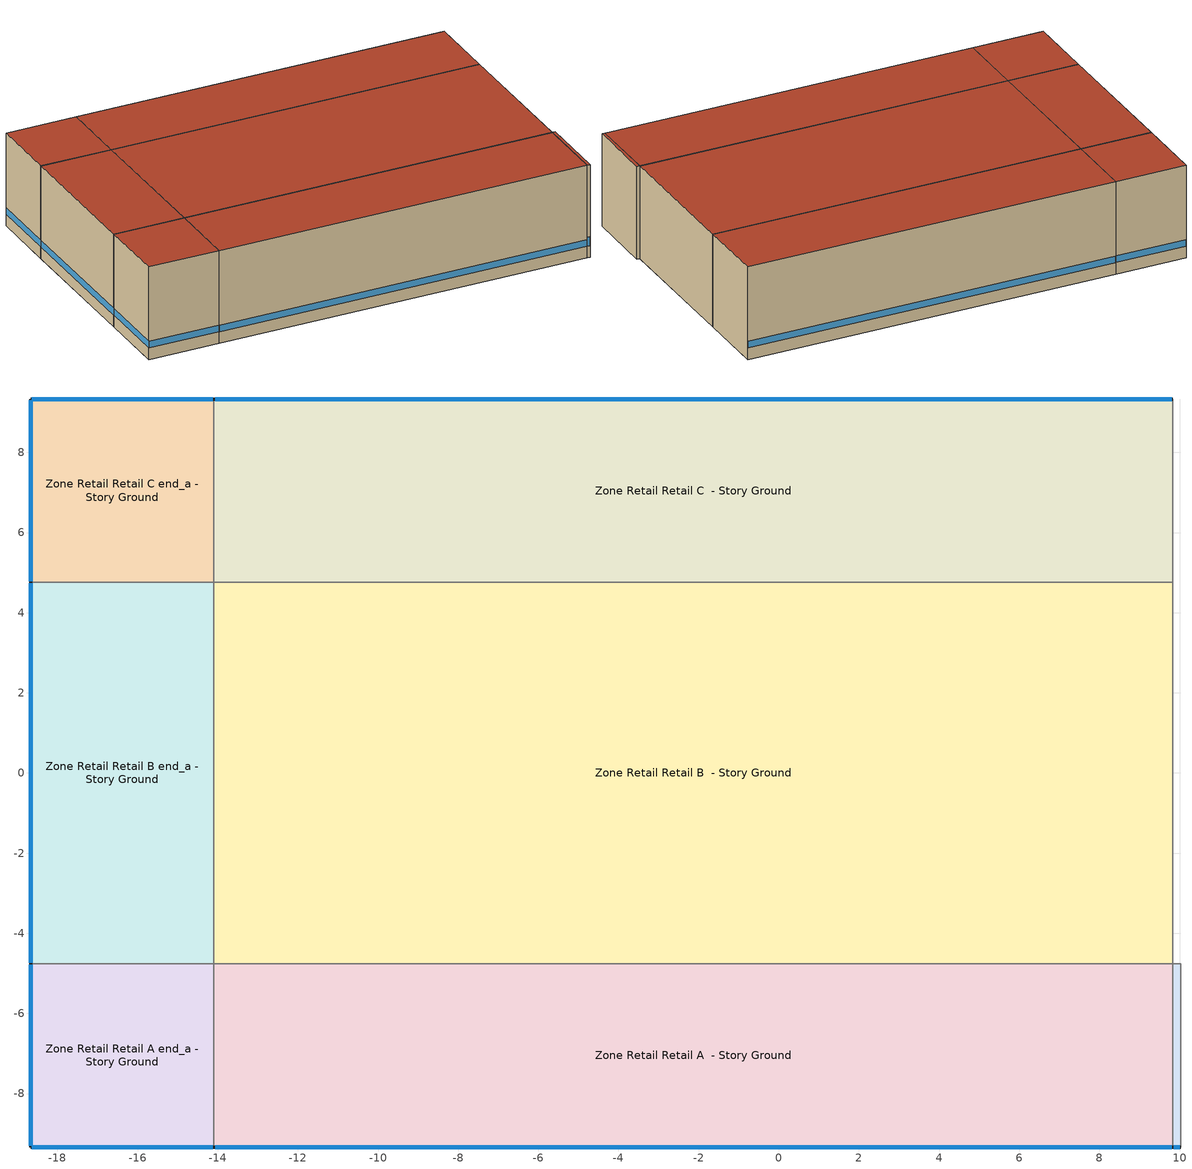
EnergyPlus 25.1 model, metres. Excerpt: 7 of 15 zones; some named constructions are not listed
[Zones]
Zone Retail Entry A  - Story Ground
 floor ground (ext-slab): 9.84,-9.33 9.84,-4.76 10.03,-4.76 10.03,-9.33 z0
 wall outside (Typical Insulated Steel Framed Exterior Wall R-17.24): 9.84,-9.33 10.03,-9.33 z0:6.1
 wall to Zone Retail Retail A  - Story Ground (Typical Interior Wall): 9.84,-4.76 9.84,-9.33 z0:6.1
 wall to Zone Retail Entry B  - Story Ground (Typical Interior Wall): 10.03,-4.76 9.84,-4.76 z0:6.1
 wall to Zone Retail Point_of_Sale A  - Story Ground (Typical Interior Wall): 10.03,-9.33 10.03,-4.76 z0:6.1
 window (U 0.52 SHGC 0.49 Simple Glazing Window U-0.52 SHGC 0.49): 9.86,-9.33 10.01,-9.33 z0.76:1.34
 roof outside (Typical IEAD Roof R-25.0): 10.03,-9.33 10.03,-4.76 9.84,-4.76 9.84,-9.33 z6.1
Zone Retail Retail A  - Story Ground
 floor ground (ext-slab): -14.09,-9.33 -14.09,-4.76 9.84,-4.76 9.84,-9.33 z0
 wall outside (Typical Insulated Steel Framed Exterior Wall R-17.24): -14.09,-9.33 9.84,-9.33 z0:6.1
 wall to Zone Retail Retail A end_a - Story Ground (Typical Interior Wall): -14.09,-4.76 -14.09,-9.33 z0:6.1
 wall to Zone Retail Retail B  - Story Ground (Typical Interior Wall): 9.84,-4.76 -14.09,-4.76 z0:6.1
 window (U 0.52 SHGC 0.49 Simple Glazing Window U-0.52 SHGC 0.49): -14.07,-9.33 9.81,-9.33 z0.76:1.19
 roof outside (Typical IEAD Roof R-25.0): 9.84,-9.33 9.84,-4.76 -14.09,-4.76 -14.09,-9.33 z6.1
Zone Retail Retail A end_a - Story Ground
 floor ground (ext-slab): -18.67,-9.33 -18.67,-4.76 -14.09,-4.76 -14.09,-9.33 z0
 wall outside (Typical Insulated Steel Framed Exterior Wall R-17.24): -18.67,-4.76 -18.67,-9.33 -14.09,-9.33 z0:6.1
 wall to Zone Retail Retail B end_a - Story Ground (Typical Interior Wall): -14.09,-4.76 -18.67,-4.76 z0:6.1
 window (U 0.52 SHGC 0.49 Simple Glazing Window U-0.52 SHGC 0.49): -18.67,-4.79 -18.67,-9.31 / -18.64,-9.33 -14.12,-9.33 z0.76:1.19
 roof outside (Typical IEAD Roof R-25.0): -14.09,-9.33 -14.09,-4.76 -18.67,-4.76 -18.67,-9.33 z6.1
Zone Retail Retail B  - Story Ground
 floor ground (ext-slab): -14.09,-4.76 -14.09,4.76 9.84,4.76 9.84,-4.76 z0
 wall to Zone Retail Retail B end_a - Story Ground (Typical Interior Wall): -14.09,4.76 -14.09,-4.76 z0:6.1
 wall to Zone Retail Retail C  - Story Ground (Typical Interior Wall): 9.84,4.76 -14.09,4.76 z0:6.1
 wall to Zone Retail Entry B  - Story Ground (Typical Interior Wall): 9.84,-4.76 9.84,4.76 z0:6.1
 roof outside (Typical IEAD Roof R-25.0): 9.84,-4.76 9.84,4.76 -14.09,4.76 -14.09,-4.76 z6.1
Zone Retail Retail B end_a - Story Ground
 floor ground (ext-slab): -18.67,-4.76 -18.67,4.76 -14.09,4.76 -14.09,-4.76 z0
 wall outside (Typical Insulated Steel Framed Exterior Wall R-17.24): -18.67,4.76 -18.67,-4.76 z0:6.1
 wall to Zone Retail Retail C end_a - Story Ground (Typical Interior Wall): -14.09,4.76 -18.67,4.76 z0:6.1
 window (U 0.52 SHGC 0.49 Simple Glazing Window U-0.52 SHGC 0.49): -18.67,4.74 -18.67,-4.74 z0.76:1.19
 roof outside (Typical IEAD Roof R-25.0): -14.09,-4.76 -14.09,4.76 -18.67,4.76 -18.67,-4.76 z6.1
Zone Retail Retail C  - Story Ground
 floor ground (ext-slab): -14.09,4.76 -14.09,9.33 9.84,9.33 9.84,4.76 z0
 wall outside (Typical Insulated Steel Framed Exterior Wall R-17.24): 9.84,9.33 -14.09,9.33 z0:6.1
 wall to Zone Retail Retail C end_a - Story Ground (Typical Interior Wall): -14.09,9.33 -14.09,4.76 z0:6.1
 wall to Zone Retail Entry C  - Story Ground (Typical Interior Wall): 9.84,4.76 9.84,9.33 z0:6.1
 window (U 0.52 SHGC 0.49 Simple Glazing Window U-0.52 SHGC 0.49): 9.81,9.33 -14.07,9.33 z0.76:1.19
 roof outside (Typical IEAD Roof R-25.0): 9.84,4.76 9.84,9.33 -14.09,9.33 -14.09,4.76 z6.1
Zone Retail Retail C end_a - Story Ground
 floor ground (ext-slab): -18.67,4.76 -18.67,9.33 -14.09,9.33 -14.09,4.76 z0
 wall outside (Typical Insulated Steel Framed Exterior Wall R-17.24): -14.09,9.33 -18.67,9.33 -18.67,4.76 z0:6.1
 window (U 0.52 SHGC 0.49 Simple Glazing Window U-0.52 SHGC 0.49): -18.67,9.31 -18.67,4.79 / -14.12,9.33 -18.64,9.33 z0.76:1.19
 roof outside (Typical IEAD Roof R-25.0): -14.09,4.76 -14.09,9.33 -18.67,9.33 -18.67,4.76 z6.1
[SizingPeriod:DesignDay] Day of Month=21; Dry-Bulb Temperature Range Modifier Type=DefaultMultipliers; Humidity Condition Type=Wetbulb; Barometric Pressure {Pa}=96727; Rain Indicator=No; Snow Indicator=No; Daylight Saving Time Indicator=No; Begin Environment Reset Mode=FullResetAtBeginEnvironment
Name | Month | Day Type | Maximum Dry-Bulb Temperature {C} | Daily Dry-Bulb Temperature Range {deltaC} | Wetbulb or DewPoint at Maximum Dry-Bulb {C} | Wind Speed {m/s} | Wind Direction {deg} | Solar Model Indicator | Sky Clearness | ASHRAE Clear Sky Optical Depth for Beam Irradiance (taub) | ASHRAE Clear Sky Optical Depth for Diffuse Irradiance (taud)
Cloquet Carlton Co Ann Htg 99% Condns DB 1 | 1 | WinterDesignDay | -24.6 | 0 | -24.6 | 3.2 | 290 | ASHRAEClearSky | 0
Cloquet Carlton Co Ann Htg 99.6% Condns DB 1 | 1 | WinterDesignDay | -27.7 | 0 | -27.7 | 3.2 | 290 | ASHRAEClearSky | 0
Cloquet Carlton Co Ann Htg Wind 99% Condns WS=>MCDB 1 | 1 | WinterDesignDay | -11.1 | 0 | -11.1 | 9.3 | 290 | ASHRAEClearSky | 0
Cloquet Carlton Co April .4% Condns DB=>MCWB 1 | 4 | SummerDesignDay | 22.7 | 11 | 11.9 | 4.3 | 200 | ASHRAETau |  | 0.307 | 2.454
Cloquet Carlton Co April .4% Condns WB=>MCDB 1 | 4 | SummerDesignDay | 19.6 | 11 | 14.9 | 4.3 | 200 | ASHRAETau |  | 0.307 | 2.454
Cloquet Carlton Co August .4% Condns DB=>MCWB 1 | 8 | SummerDesignDay | 31.1 | 11 | 23 | 4.3 | 200 | ASHRAETau |  | 0.354 | 2.401
Cloquet Carlton Co August .4% Condns WB=>MCDB 1 | 8 | SummerDesignDay | 29.1 | 11 | 25.3 | 4.3 | 200 | ASHRAETau |  | 0.354 | 2.401
Cloquet Carlton Co December .4% Condns DB=>MCWB 1 | 12 | SummerDesignDay | 6.2 | 7.8 | 3 | 4.3 | 200 | ASHRAETau |  | 0.273 | 2.537
Cloquet Carlton Co December .4% Condns WB=>MCDB 1 | 12 | SummerDesignDay | 4.9 | 7.8 | 3.7 | 4.3 | 200 | ASHRAETau |  | 0.273 | 2.537
Cloquet Carlton Co February .4% Condns DB=>MCWB 1 | 2 | SummerDesignDay | 7.6 | 9.7 | 3.9 | 4.3 | 200 | ASHRAETau |  | 0.267 | 2.467
Cloquet Carlton Co February .4% Condns WB=>MCDB 1 | 2 | SummerDesignDay | 6.8 | 9.7 | 5.1 | 4.3 | 200 | ASHRAETau |  | 0.267 | 2.467
Cloquet Carlton Co January .4% Condns DB=>MCWB 1 | 1 | SummerDesignDay | 5.9 | 9.3 | 2.9 | 4.3 | 200 | ASHRAETau |  | 0.269 | 2.502
Cloquet Carlton Co January .4% Condns WB=>MCDB 1 | 1 | SummerDesignDay | 5.3 | 9.3 | 3.1 | 4.3 | 200 | ASHRAETau |  | 0.269 | 2.502
Cloquet Carlton Co July .4% Condns DB=>MCWB 1 | 7 | SummerDesignDay | 32.3 | 11.5 | 23.7 | 4.3 | 200 | ASHRAETau |  | 0.352 | 2.36
Cloquet Carlton Co July .4% Condns WB=>MCDB 1 | 7 | SummerDesignDay | 29.7 | 11.5 | 25.5 | 4.3 | 200 | ASHRAETau |  | 0.352 | 2.36
Cloquet Carlton Co June .4% Condns DB=>MCWB 1 | 6 | SummerDesignDay | 31.2 | 11.8 | 23.5 | 4.3 | 200 | ASHRAETau |  | 0.332 | 2.395
Cloquet Carlton Co June .4% Condns WB=>MCDB 1 | 6 | SummerDesignDay | 29.1 | 11.8 | 24.7 | 4.3 | 200 | ASHRAETau |  | 0.332 | 2.395
Cloquet Carlton Co March .4% Condns DB=>MCWB 1 | 3 | SummerDesignDay | 14.2 | 9.7 | 8.8 | 4.3 | 200 | ASHRAETau |  | 0.286 | 2.435
Cloquet Carlton Co March .4% Condns WB=>MCDB 1 | 3 | SummerDesignDay | 13.8 | 9.7 | 10.9 | 4.3 | 200 | ASHRAETau |  | 0.286 | 2.435
Cloquet Carlton Co May .4% Condns DB=>MCWB 1 | 5 | SummerDesignDay | 27.8 | 12.2 | 17.2 | 4.3 | 200 | ASHRAETau |  | 0.316 | 2.446
Cloquet Carlton Co May .4% Condns WB=>MCDB 1 | 5 | SummerDesignDay | 24.2 | 12.2 | 20 | 4.3 | 200 | ASHRAETau |  | 0.316 | 2.446
Cloquet Carlton Co November .4% Condns DB=>MCWB 1 | 11 | SummerDesignDay | 15.9 | 7.5 | 10.6 | 4.3 | 200 | ASHRAETau |  | 0.288 | 2.603
Cloquet Carlton Co November .4% Condns WB=>MCDB 1 | 11 | SummerDesignDay | 14 | 7.5 | 12.4 | 4.3 | 200 | ASHRAETau |  | 0.288 | 2.603
Cloquet Carlton Co October .4% Condns DB=>MCWB 1 | 10 | SummerDesignDay | 23.8 | 9.3 | 16.1 | 4.3 | 200 | ASHRAETau |  | 0.311 | 2.564
Cloquet Carlton Co October .4% Condns WB=>MCDB 1 | 10 | SummerDesignDay | 20.1 | 9.3 | 18.2 | 4.3 | 200 | ASHRAETau |  | 0.311 | 2.564
Cloquet Carlton Co September .4% Condns DB=>MCWB 1 | 9 | SummerDesignDay | 27.9 | 10.8 | 21.6 | 4.3 | 200 | ASHRAETau |  | 0.335 | 2.472
Cloquet Carlton Co September .4% Condns WB=>MCDB 1 | 9 | SummerDesignDay | 26.8 | 10.8 | 23.1 | 4.3 | 200 | ASHRAETau |  | 0.335 | 2.472
[ZoneHVAC:Baseboard:Convective:Electric] Availability Schedule=Outage Availability Schedule; Heating Design Capacity {W}=Autosize; Efficiency=1
Zone Retail Back_Space A  - Story Ground Electric Baseboard; Zone Retail Back_Space B  - Story Ground Electric Baseboard; Zone Retail Back_Space C  - Story Ground Electric Baseboard; Zone Retail Entry A  - Story Ground Electric Baseboard; Zone Retail Entry B  - Story Ground Electric Baseboard; Zone Retail Entry C  - Story Ground Electric Baseboard; Zone Retail Point_of_Sale A  - Story Ground Electric Baseboard; Zone Retail Point_of_Sale B  - Story Ground Electric Baseboard; Zone Retail Point_of_Sale C  - Story Ground Electric Baseboard; Zone Retail Retail A  - Story Ground Electric Baseboard; Zone Retail Retail A end_a - Story Ground Electric Baseboard; Zone Retail Retail B  - Story Ground Electric Baseboard; Zone Retail Retail B end_a - Story Ground Electric Baseboard; Zone Retail Retail C  - Story Ground Electric Baseboard; Zone Retail Retail C end_a - Story Ground Electric Baseboard
[Schedule:Day:Interval]
Retail ClgSetp Sun Day: Average, 06:30, 30, 22:45, 24, 24:00, 30
Schedule Day 13: No, 01:00, 30, 02:00, 30, 03:00, 30, 04:00, 30, 05:00, 24, 06:00, 24, 07:00, 24, 08:00, 24, 09:00, 24, 10:00, 24, 11:00, 24, 12:00, 24, 13:00, 24, 14:00, 24, 15:00, 0, 16:00, 0, 17:00, 0, 18:00, 0, 19:00, 0, 20:00, 0, 21:00, 0, 22:00, 0, 23:00, 0, 24:00, 0
Schedule Day 14: No, 01:00, 0, 02:00, 0, 03:00, 0, 04:00, 0, 05:00, 0, 06:00, 0, 07:00, 0, 08:00, 0, 09:00, 0, 10:00, 0, 11:00, 0, 12:00, 0, 13:00, 0, 14:00, 0, 15:00, 24, 16:00, 24, 17:00, 24, 18:00, 24, 19:00, 24, 20:00, 24, 21:00, 24, 22:00, 24, 23:00, 24, 24:00, 30
Retail ClgSetp Winter Design Day: No, 24:00, 30
Retail FRONT ENTRY COOLING Default; autogen Retail FRONT ENTRY COOLING 0_day_sch; autogen Retail FRONT ENTRY COOLING 1_day_sch: Average, 24:00, 90
Schedule Day 3: No, 01:00, 90, 02:00, 90, 03:00, 90, 04:00, 90, 05:00, 90, 06:00, 90, 07:00, 90, 08:00, 90, 09:00, 90, 10:00, 90, 11:00, 90, 12:00, 90, 13:00, 90, 14:00, 90, 15:00, 0, 16:00, 0, 17:00, 0, 18:00, 0, 19:00, 0, 20:00, 0, 21:00, 0, 22:00, 0, 23:00, 0, 24:00, 0
Schedule Day 4: No, 01:00, 0, 02:00, 0, 03:00, 0, 04:00, 0, 05:00, 0, 06:00, 0, 07:00, 0, 08:00, 0, 09:00, 0, 10:00, 0, 11:00, 0, 12:00, 0, 13:00, 0, 14:00, 0, 15:00, 90, 16:00, 90, 17:00, 90, 18:00, 90, 19:00, 90, 20:00, 90, 21:00, 90, 22:00, 90, 23:00, 90, 24:00, 90
Retail FRONT ENTRY COOLING Summer Design Day; Retail FRONT ENTRY COOLING Winter Design Day: No, 24:00, 90
[Schedule:Compact]
Outage Availability Schedule: Through: 01/01, For: AllDays, Until: 24:00, 1, Through: 01/02, For: AllDays, Until: 24:00, 1, Through: 01/03, For: AllDays, Until: 24:00, 1, Through: 01/04, For: AllDays, Until: 24:00, 1, Through: 01/05, For: AllDays, Until: 24:00, 1, Through: 01/06, For: AllDays, Until: 24:00, 1, Through: 01/07, For: AllDays, Until: 24:00, 1, Through: 01/08, For: AllDays, Until: 24:00, 1, Through: 01/09, For: AllDays, Until: 24:00, 1, Through: 01/10, For: AllDays, Until: 24:00, 1, Through: 01/11, For: AllDays, Until: 24:00, 1, Through: 01/12, For: AllDays, Until: 24:00, 1, Through: 01/13, For: AllDays, Until: 24:00, 1, Through: 01/14, For: AllDays, Until: 24:00, 1, Through: 01/15, For: AllDays, Until: 24:00, 1, Through: 01/16, For: AllDays, Until: 24:00, 1, Through: 01/17, For: AllDays, Until: 24:00, 1, Through: 01/18, For: AllDays, Until: 24:00, 1, Through: 01/19, For: AllDays, Until: 24:00, 1, Through: 01/20, For: AllDays, Until: 24:00, 1, Through: 01/21, For: AllDays, Until: 24:00, 1, Through: 01/22, For: AllDays, Until: 24:00, 1, Through: 01/23, For: AllDays, Until: 24:00, 1, Through: 01/24, For: AllDays, Until: 24:00, 1, Through: 01/25, For: AllDays, Until: 24:00, 1, Through: 01/26, For: AllDays, Until: 24:00, 1, Through: 01/27, For: AllDays, Until: 24:00, 1, Through: 01/28, For: AllDays, Until: 24:00, 1, Through: 01/29, For: AllDays, Until: 24:00, 1, Through: 01/30, For: AllDays, Until: 24:00, 1, Through: 01/31, For: AllDays, Until: 24:00, 1, Through: 02/01, For: AllDays, Until: 24:00, 1, Through: 02/02, For: AllDays, Until: 24:00, 1, Through: 02/03, For: AllDays, Until: 24:00, 1, Through: 02/04, For: AllDays, Until: 24:00, 1, Through: 02/05, For: AllDays, Until: 24:00, 1, Through: 02/06, For: AllDays, Until: 24:00, 1, Through: 02/07, For: AllDays, Until: 24:00, 1, Through: 02/08, For: AllDays, Until: 24:00, 1, Through: 02/09, For: AllDays, Until: 24:00, 1, Through: 02/10, For: AllDays, Until: 24:00, 1, Through: 02/11, For: AllDays, Until: 24:00, 1, Through: 02/12, For: AllDays, Until: 24:00, 1, Through: 02/13, For: AllDays, Until: 24:00, 1, Through: 02/14, For: AllDays, Until: 24:00, 1, Through: 02/15, For: AllDays, Until: 24:00, 1, Through: 02/16, For: AllDays, Until: 24:00, 1, Through: 02/17, For: AllDays, Until: 24:00, 1, Through: 02/18, For: AllDays, Until: 24:00, 1, Through: 02/19, For: AllDays, Until: 24:00, 1, Through: 02/20, For: AllDays, Until: 24:00, 1, Through: 02/21, For: AllDays, Until: 24:00, 1, Through: 02/22, For: AllDays, Until: 24:00, 1, Through: 02/23, For: AllDays, Until: 24:00, 1, Through: 02/24, For: AllDays, Until: 24:00, 1, Through: 02/25, For: AllDays, Until: 24:00, 1, Through: 02/26, For: AllDays, Until: 24:00, 1, Through: 02/27, For: AllDays, Until: 24:00, 1, Through: 02/28, For: AllDays, Until: 24:00, 1, Through: 02/29, For: AllDays, Until: 24:00, 1, Through: 03/01, For: AllDays, Until: 24:00, 1, Through: 03/02, For: AllDays, Until: 24:00, 1, Through: 03/03, For: AllDays, Until: 24:00, 1, Through: 03/04, For: AllDays, Until: 24:00, 1, Through: 03/05, For: AllDays, Until: 24:00, 1, Through: 03/06, For: AllDays, Until: 24:00, 1, Through: 03/07, For: AllDays, Until: 24:00, 1, Through: 03/08, For: AllDays, Until: 24:00, 1, Through: 03/09, For: AllDays, Until: 24:00, 1, Through: 03/10, For: AllDays, Until: 24:00, 1, Through: 03/11, For: AllDays, Until: 24:00, 1, Through: 03/12, For: AllDays, Until: 24:00, 1, Through: 03/13, For: AllDays, Until: 24:00, 1, Through: 03/14, For: AllDays, Until: 24:00, 1, Through: 03/15, For: AllDays, Until: 24:00, 1, Through: 03/16, For: AllDays, Until: 24:00, 1, Through: 03/17, For: AllDays, Until: 24:00, 1, Through: 03/18, For: AllDays, Until: 24:00, 1, Through: 03/19, For: AllDays, Until: 24:00, 1, Through: 03/20, For: AllDays, Until: 24:00, 1, Through: 03/21, For: AllDays, Until: 24:00, 1, Through: 03/22, For: AllDays, Until: 24:00, 1, Through: 03/23, For: AllDays, Until: 24:00, 1, Through: 03/24, For: AllDays, Until: 24:00, 1, Through: 03/25, For: AllDays, Until: 24:00, 1, Through: 03/26, For: AllDays, Until: 24:00, 1, Through: 03/27, For: AllDays, Until: 24:00, 1, Through: 03/28, For: AllDays, Until: 24:00, 1, Through: 03/29, For: AllDays, Until: 24:00, 1, Through: 03/30, For: AllDays, Until: 24:00, 1, Through: 03/31, For: AllDays, Until: 24:00, 1, Through: 04/01, For: AllDays, Until: 24:00, 1, Through: 04/02, For: AllDays, Until: 24:00, 1, Through: 04/03, For: AllDays, Until: 24:00, 1, Through: 04/04, For: AllDays, Until: 24:00, 1, Through: 04/05, For: AllDays, Until: 24:00, 1, Through: 04/06, For: AllDays, Until: 24:00, 1, Through: 04/07, For: AllDays, Until: 24:00, 1, Through: 04/08, For: AllDays, Until: 24:00, 1, Through: 04/09, For: AllDays, Until: 24:00, 1, Through: 04/10, For: AllDays, Until: 24:00, 1, Through: 04/11, For: AllDays, Until: 24:00, 1, Through: 04/12, For: AllDays, Until: 24:00, 1, Through: 04/13, For: AllDays, Until: 24:00, 1, Through: 04/14, For: AllDays, Until: 24:00, 1, Through: 04/15, For: AllDays, Until: 24:00, 1, Through: 04/16, For: AllDays, Until: 24:00, 1, Through: 04/17, For: AllDays, Until: 24:00, 1, Through: 04/18, For: AllDays, Until: 24:00, 1, Through: 04/19, For: AllDays, Until: 24:00, 1, Through: 04/20, For: AllDays, Until: 24:00, 1, Through: 04/21, For: AllDays, Until: 24:00, 1, Through: 04/22, For: AllDays, Until: 24:00, 1, Through: 04/23, For: AllDays, Until: 24:00, 1, Through: 04/24, For: AllDays, Until: 24:00, 1, Through: 04/25, For: AllDays, Until: 24:00, 1, Through: 04/26, For: AllDays, Until: 24:00, 1, Through: 04/27, For: AllDays, Until: 24:00, 1, Through: 04/28, For: AllDays, Until: 24:00, 1, Through: 04/29, For: AllDays, Until: 24:00, 1, Through: 04/30, For: AllDays, Until: 24:00, 1, Through: 05/01, For: AllDays, Until: 24:00, 1, Through: 05/02, For: AllDays, Until: 24:00, 1, Through: 05/03, For: AllDays, Until: 24:00, 1, Through: 05/04, For: AllDays, Until: 24:00, 1, Through: 05/05, For: AllDays, Until: 24:00, 1, Through: 05/06, For: AllDays, Until: 24:00, 1, Through: 05/07, For: AllDays, Until: 24:00, 1, Through: 05/08, For: AllDays, Until: 24:00, 1, Through: 05/09, For: AllDays, Until: 24:00, 1, Through: 05/10, For: AllDays, Until: 24:00, 1, Through: 05/11, For: AllDays, Until: 24:00, 1, Through: 05/12, For: AllDays, Until: 24:00, 1, Through: 05/13, For: AllDays, Until: 24:00, 1, Through: 05/14, For: AllDays, Until: 24:00, 1, Through: 05/15, For: AllDays, Until: 24:00, 1, Through: 05/16, For: AllDays, Until: 24:00, 1, Through: 05/17, For: AllDays, Until: 24:00, 1, Through: 05/18, For: AllDays, Until: 24:00, 1, Through: 05/19, For: AllDays, Until: 24:00, 1, Through: 05/20, For: AllDays, Until: 24:00, 1, Through: 05/21, For: AllDays, Until: 24:00, 1, Through: 05/22, For: AllDays, Until: 24:00, 1, Through: 05/23, For: AllDays, Until: 24:00, 1, Through: 05/24, For: AllDays, Until: 24:00, 1, Through: 05/25, For: AllDays, Until: 24:00, 1, Through: 05/26, For: AllDays, Until: 24:00, 1, Through: 05/27, For: AllDays, Until: 24:00, 1, Through: 05/28, For: AllDays, Until: 24:00, 1, Through: 05/29, For: AllDays, Until: 24:00, 1, Through: 05/30, For: AllDays, Until: 24:00, 1, Through: 05/31, For: AllDays, Until: 24:00, 1, Through: 06/01, For: AllDays, Until: 24:00, 1, Through: 06/02, For: AllDays, Until: 24:00, 1, Through: 06/03, For: AllDays, Until: 24:00, 1, Through: 06/04, For: AllDays, Until: 24:00, 1, Through: 06/05, For: AllDays, Until: 24:00, 1, Through: 06/06, For: AllDays, Until: 24:00, 1, Through: 06/07, For: AllDays, Until: 24:00, 1, Through: 06/08, For: AllDays, Until: 24:00, 1, Through: 06/09, For: AllDays, Until: 24:00, 1, Through: 06/10, For: AllDays, Until: 24:00, 1, Through: 06/11, For: AllDays, Until: 24:00, 1, Through: 06/12, For: AllDays, Until: 24:00, 1, Through: 06/13, For: AllDays, Until: 24:00, 1, Through: 06/14, For: AllDays, Until: 24:00, 1, Through: 06/15, For: AllDays, Until: 24:00, 1, Through: 06/16, For: AllDays, Until: 24:00, 1, Through: 06/17, For: AllDays, Until: 24:00, 1, Through: 06/18, For: AllDays, Until: 24:00, 1, Through: 06/19, For: AllDays, Until: 24:00, 1, Through: 06/20, For: AllDays, Until: 24:00, 1, Through: 06/21, For: AllDays, Until: 24:00, 1, Through: 06/22, For: AllDays, Until: 24:00, 1, Through: 06/23, For: AllDays, Until: 24:00, 1, Through: 06/24, For: AllDays, Until: 24:00, 1, Through: 06/25, For: AllDays, Until: 24:00, 1, Through: 06/26, For: AllDays, Until: 24:00, 1, Through: 06/27, For: AllDays, Until: 24:00, 1, Through: 06/28, For: AllDays, Until: 24:00, 1, Through: 06/29, For: AllDays, Until: 24:00, 1, Through: 06/30, For: AllDays, Until: 24:00, 1, Through: 07/01, For: AllDays, Until: 24:00, 1, Through: 07/02, For: AllDays, Until: 24:00, 1, Through: 07/03, For: AllDays, Until: 24:00, 1, Through: 07/04, For: AllDays, Until: 24:00, 1, Through: 07/05, For: AllDays, Until: 24:00, 1, Through: 07/06, For: AllDays, Until: 24:00, 1, Through: 07/07, For: AllDays, Until: 24:00, 1, Through: 07/08, For: AllDays, Until: 24:00, 1, Through: 07/09, For: AllDays, Until: 24:00, 1, Through: 07/10, For: AllDays, Until: 24:00, 1, Through: 07/11, For: AllDays, Until: 24:00, 1, Through: 07/12, For: AllDays, Until: 24:00, 1, Through: 07/13, For: AllDays, Until: 24:00, 1, Through: 07/14, For: AllDays, Until: 24:00, 1, Through: 07/15, For: AllDays, Until: 24:00, 1, Through: 07/16, For: AllDays, Until: 24:00, 1, Through: 07/17, For: AllDays, Until: 24:00, 1, Through: 07/18, For: AllDays, Until: 24:00, 1, Through: 07/19, For: AllDays, Until: 24:00, 1, Through: 07/20, For: AllDays, Until: 24:00, 1, Through: 07/21, For: AllDays, Until: 24:00, 1, Through: 07/22, For: AllDays, Until: 24:00, 1, Through: 07/23, For: AllDays, Until: 24:00, 1, Through: 07/24, For: AllDays, Until: 24:00, 1, Through: 07/25, For: AllDays, Until: 24:00, 1, Through: 07/26, For: AllDays, Until: 24:00, 1, Through: 07/27, For: AllDays, Until: 24:00, 1, Through: 07/28, For: AllDays, Until: 24:00, 1, Through: 07/29, For: AllDays, Until: 24:00, 1, Through: 07/30, For: AllDays, Until: 24:00, 1, Through: 07/31, For: AllDays, Until: 24:00, 1, Through: 08/01, For: AllDays, Until: 24:00, 1, Through: 08/02, For: AllDays, Until: 24:00, 1, Through: 08/03, For: AllDays, Until: 24:00, 1, Through: 08/04, For: AllDays, Until: 24:00, 1, Through: 08/05, For: AllDays, Until: 24:00, 1, Through: 08/06, For: AllDays, Until: 24:00, 1, Through: 08/07, For: AllDays, Until: 24:00, 1, Through: 08/08, For: AllDays, Until: 24:00, 1, Through: 08/09, For: AllDays, Until: 24:00, 1, Through: 08/10, For: AllDays, Until: 24:00, 1, Through: 08/11, For: AllDays, Until: 24:00, 1, Through: 08/12, For: AllDays, Until: 24:00, 1, Through: 08/13, For: AllDays, Until: 24:00, 1, Through: 08/14, For: AllDays, Until: 24:00, 1, Through: 08/15, For: AllDays, Until: 24:00, 1, Through: 08/16, For: AllDays, Until: 24:00, 1, Through: 08/17, For: AllDays, Until: 24:00, 1, Through: 08/18, For: AllDays, Until: 24:00, 1, Through: 08/19, For: AllDays, Until: 24:00, 1, Through: 08/20, For: AllDays, Until: 24:00, 1, Through: 08/21, For: AllDays, Until: 24:00, 1, Through: 08/22, For: AllDays, Until: 24:00, 1, Through: 08/23, For: AllDays, Until: 24:00, 1, Through: 08/24, For: AllDays, Until: 24:00, 1, Through: 08/25, For: AllDays, Until: 24:00, 1, Through: 08/26, For: AllDays, Until: 24:00, 1, Through: 08/27, For: AllDays, Until: 24:00, 1, Through: 08/28, For: AllDays, Until: 24:00, 1, Through: 08/29, For: AllDays, Until: 24:00, 1, Through: 08/30, For: AllDays, Until: 24:00, 1, Through: 08/31, For: AllDays, Until: 24:00, 1, Through: 09/01, For: AllDays, Until: 24:00, 1, Through: 09/02, For: AllDays, Until: 24:00, 1, Through: 09/03, For: AllDays, Until: 24:00, 1, Through: 09/04, For: AllDays, Until: 24:00, 1, Through: 09/05, For: AllDays, Until: 24:00, 1, Through: 09/06, For: AllDays, Until: 24:00, 1, Through: 09/07, For: AllDays, Until: 24:00, 1, Through: 09/08, For: AllDays, Until: 24:00, 1, Through: 09/09, For: AllDays, Until: 24:00, 1, Through: 09/10, For: AllDays, Until: 24:00, 1, Through: 09/11, For: AllDays, Until: 24:00, 1, Through: 09/12, For: AllDays, Until: 24:00, 1, Through: 09/13, For: AllDays, Until: 24:00, 1, Through: 09/14, For: AllDays, Until: 24:00, 1, Through: 09/15, For: AllDays, Until: 24:00, 1, Through: 09/16, For: AllDays, Until: 24:00, 1, Through: 09/17, For: AllDays, Until: 24:00, 1, Through: 09/18, For: AllDays, Until: 24:00, 1, Through: 09/19, For: AllDays, Until: 24:00, 1, Through: 09/20, For: AllDays, Until: 24:00, 1, Through: 09/21, For: AllDays, Until: 24:00, 1, Through: 09/22, For: AllDays, Until: 24:00, 1, Through: 09/23, For: AllDays, Until: 24:00, 1, Through: 09/24, For: AllDays, Until: 24:00, 1, Through: 09/25, For: AllDays, Until: 24:00, 1, Through: 09/26, For: AllDays, Until: 24:00, 1, Through: 09/27, For: AllDays, Until: 24:00, 1, Through: 09/28, For: AllDays, Until: 24:00, 1, Through: 09/29, For: AllDays, Until: 24:00, 1, Through: 09/30, For: AllDays, Until: 24:00, 1, Through: 10/01, For: AllDays, Until: 24:00, 1, Through: 10/02, For: AllDays, Until: 24:00, 1, Through: 10/03, For: AllDays, Until: 24:00, 1, Through: 10/04, For: AllDays, Until: 24:00, 1, Through: 10/05, For: AllDays, Until: 24:00, 1, Through: 10/06, For: AllDays, Until: 24:00, 1, Through: 10/07, For: AllDays, Until: 24:00, 1, Through: 10/08, For: AllDays, Until: 24:00, 1, Through: 10/09, For: AllDays, Until: 24:00, 1, Through: 10/10, For: AllDays, Until: 24:00, 1, Through: 10/11, For: AllDays, Until: 24:00, 1, Through: 10/12, For: AllDays, Until: 24:00, 1, Through: 10/13, For: AllDays, Until: 24:00, 1, Through: 10/14, For: AllDays, Until: 24:00, 1, Through: 10/15, For: AllDays, Until: 24:00, 1, Through: 10/16, For: AllDays, Until: 24:00, 1, Through: 10/17, For: AllDays, Until: 24:00, 1, Through: 10/18, For: AllDays, Until: 24:00, 1, Through: 10/19, For: AllDays, Until: 24:00, 1, Through: 10/20, For: AllDays, Until: 24:00, 1, Through: 10/21, For: AllDays, Until: 24:00, 1, Through: 10/22, For: AllDays, Until: 24:00, 1, Through: 10/23, For: AllDays, Until: 24:00, 1, Through: 10/24, For: AllDays, Until: 24:00, 1, Through: 10/25, For: AllDays, Until: 24:00, 1, Through: 10/26, For: AllDays, Until: 24:00, 1, Through: 10/27, For: AllDays, Until: 24:00, 1, Through: 10/28, For: AllDays, Until: 24:00, 1, Through: 10/29, For: AllDays, Until: 24:00, 1, Through: 10/30, For: AllDays, Until: 24:00, 1, Through: 10/31, For: AllDays, Until: 24:00, 1, Through: 11/01, For: AllDays, Until: 24:00, 1, Through: 11/02, For: AllDays, Until: 24:00, 1, Through: 11/03, For: AllDays, Until: 24:00, 1, Through: 11/04, For: AllDays, Until: 24:00, 1, Through: 11/05, For: AllDays, Until: 24:00, 1, Through: 11/06, For: AllDays, Until: 24:00, 1, Through: 11/07, For: AllDays, Until: 24:00, 1, Through: 11/08, For: AllDays, Until: 24:00, 1, Through: 11/09, For: AllDays, Until: 24:00, 1, Through: 11/10, For: AllDays, Until: 24:00, 1, Through: 11/11, For: AllDays, Until: 24:00, 1, Through: 11/12, For: AllDays, Until: 24:00, 1, Through: 11/13, For: AllDays, Until: 24:00, 1, Through: 11/14, For: AllDays, Until: 24:00, 1, Through: 11/15, For: AllDays, Until: 24:00, 1, Through: 11/16, For: AllDays, Until: 24:00, 1, Through: 11/17, For: AllDays, Until: 24:00, 1, Through: 11/18, For: AllDays, Until: 24:00, 1, Through: 11/19, For: AllDays, Until: 24:00, 1, Through: 11/20, For: AllDays, Until: 24:00, 1, Through: 11/21, For: AllDays, Until: 24:00, 1, Through: 11/22, For: AllDays, Until: 24:00, 1, Through: 11/23, For: AllDays, Until: 24:00, 1, Through: 11/24, For: AllDays, Until: 24:00, 1, Through: 11/25, For: AllDays, Until: 24:00, 1, Through: 11/26, For: AllDays, Until: 24:00, 1, Through: 11/27, For: AllDays, Until: 24:00, 1, Through: 11/28, For: AllDays, Until: 24:00, 1, Through: 11/29, For: AllDays, Until: 24:00, 1, Through: 11/30, For: AllDays, Until: 24:00, 1, Through: 12/01, For: AllDays, Until: 24:00, 1, Through: 12/02, For: AllDays, Until: 24:00, 1, Through: 12/03, For: AllDays, Until: 24:00, 1, Through: 12/04, For: AllDays, Until: 24:00, 1, Through: 12/05, For: AllDays, Until: 24:00, 1, Through: 12/06, For: AllDays, Until: 24:00, 1, Through: 12/07, For: AllDays, Until: 24:00, 1, Through: 12/08, For: AllDays, Until: 24:00, 1, Through: 12/09, For: AllDays, Until: 24:00, 1, Through: 12/10, For: AllDays, Until: 24:00, 1, Through: 12/11, For: AllDays, Until: 24:00, 1, Through: 12/12, For: AllDays, Until: 24:00, 1, Through: 12/13, For: AllDays, Until: 24:00, 1, Through: 12/14, For: AllDays, Until: 24:00, 1, Through: 12/15, For: AllDays, Until: 14:00, 1, Until: 24:00, 0, Through: 12/16, For: AllDays, Until: 14:00, 0, Until: 24:00, 1, Through: 12/17, For: AllDays, Until: 24:00, 1, Through: 12/18, For: AllDays, Until: 24:00, 1, Through: 12/19, For: AllDays, Until: 24:00, 1, Through: 12/20, For: AllDays, Until: 24:00, 1, Through: 12/21, For: AllDays, Until: 24:00, 1, Through: 12/22, For: AllDays, Until: 24:00, 1, Through: 12/23, For: AllDays, Until: 24:00, 1, Through: 12/24, For: AllDays, Until: 24:00, 1, Through: 12/25, For: AllDays, Until: 24:00, 1, Through: 12/26, For: AllDays, Until: 24:00, 1, Through: 12/27, For: AllDays, Until: 24:00, 1, Through: 12/28, For: AllDays, Until: 24:00, 1, Through: 12/29, For: AllDays, Until: 24:00, 1, Through: 12/30, For: AllDays, Until: 24:00, 1, Through: 12/31, For: AllDays, Until: 24:00, 1
